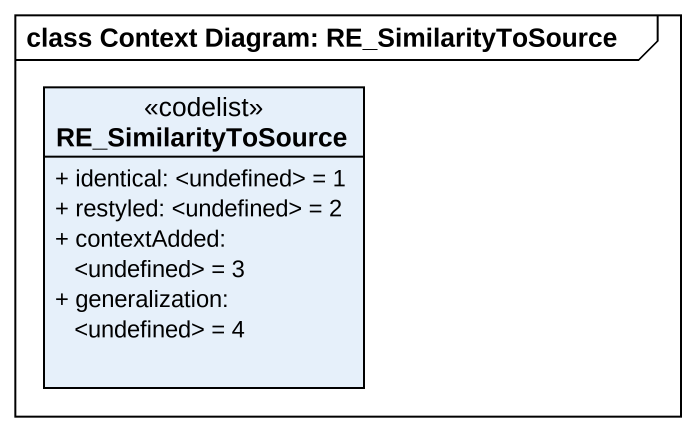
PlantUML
@startuml
mainframe class Context Diagram: RE_SimilarityToSource
hide circle
hide empty members
skinparam classAttributeIconSize 0
class RE_SimilarityToSource <<codelist>> {
  + identical: <undefined> = 1
  + restyled: <undefined> = 2
  + contextAdded: <undefined> = 3
  + generalization: <undefined> = 4
}
@enduml
